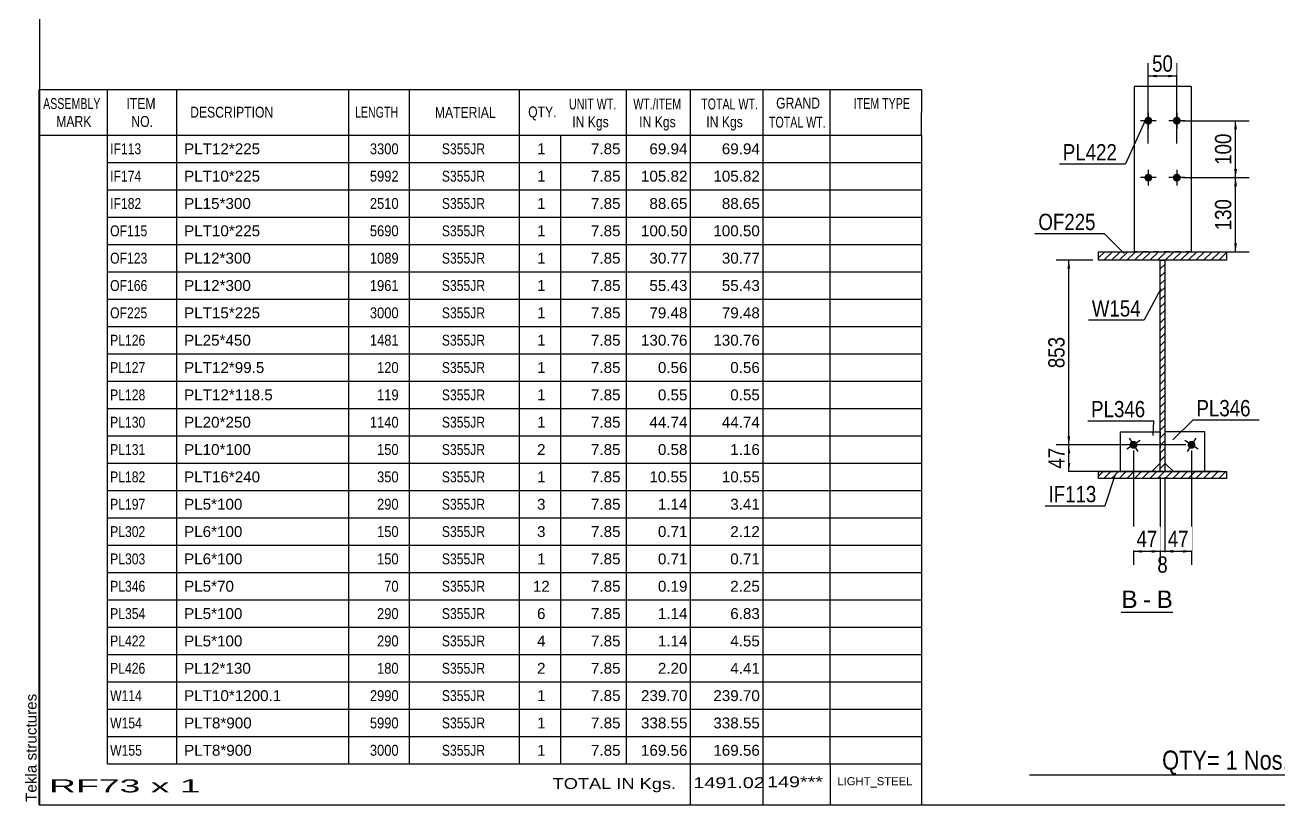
# Model space of a CAD drawing. Header units: millimetres. Extents: x -23 to 379, y -191 to 86.
# Drawn here: x -23.4 to 196.8, y -190.7 to -53.7 of the extents above; entities that cross this region are included whole.
import ezdxf

# ---------------------------------------------------------------- set-up
doc = ezdxf.new("R2010")
doc.units = ezdxf.units.MM
doc.linetypes.add('DXK_LINE_DOT1', pattern=[1.8814, 0.9407, -0.9407])
doc.styles.add('Arial', font='ARIAL.TTF', dxfattribs={"height": 0.2})
doc.styles.add('Arial Narrow', font='ARIALN.TTF', dxfattribs={"height": 0.2})

# ---------------------------------------------------------------- blocks, each defined once
blk = doc.blocks.new('Unknown-623515289-1211')
at = {"color": 5, "linetype": 'Continuous'}
for p, q in [((-20.85, 86.38), (-20.85, -190.62)), ((-20.85, -190.62), (379.15, -190.62))]:
    blk.add_line(p, q, dxfattribs=at)
at = {"color": 174, "linetype": 'Continuous', "style": 'Arial'}
blk.add_text('Tekla structures', height=1.9102, rotation=90, dxfattribs=at).set_placement((-21.35, -190.12))
blk = doc.blocks.new('Unknown-623515289-16 - 2744')
at = {"color": 7, "linetype": 'Continuous'}
blk.add_line((169.16, -156.83), (178.19, -156.83), dxfattribs=at)
at = {"color": 0, "linetype": 'Continuous'}
blk.add_wipeout([(172.01, -156.08), (172.01, -152.88), (169.16, -152.88), (169.16, -156.08)], dxfattribs=at)
at = {"color": 96, "linetype": 'Continuous', "style": 'Arial'}
blk.add_text('B', height=3.06, dxfattribs=at).set_placement((169.16, -156.08))
at = {"color": 0, "linetype": 'Continuous'}
blk.add_wipeout([(174.39, -156.08), (174.39, -152.88), (172.97, -152.88), (172.97, -156.08)], dxfattribs=at)
at = {"color": 96, "linetype": 'Continuous', "style": 'Arial'}
blk.add_text('-', height=3.06, dxfattribs=at).set_placement((172.97, -156.08))
at = {"color": 0, "linetype": 'Continuous'}
blk.add_wipeout([(178.19, -156.08), (178.19, -152.88), (175.35, -152.88), (175.35, -156.08)], dxfattribs=at)
at = {"color": 96, "linetype": 'Continuous', "style": 'Arial'}
blk.add_text('B', height=3.06, dxfattribs=at).set_placement((175.35, -156.08))
blk = doc.blocks.new('Part-623515289-2821 - 2744')
at = {"color": 2, "linetype": 'Continuous'}
for p, q in [((183.8, -125.13), (176.8, -125.13)), ((183.8, -132.13), (183.8, -125.13)), ((176.8, -130.63), (178.3, -132.13))]:
    blk.add_line(p, q, dxfattribs=at)
at = {"color": 7, "linetype": 'DXK_LINE_DOT1'}
for p, q in [((176.8, -125.13), (176.8, -130.63)), ((183.8, -132.13), (178.3, -132.13))]:
    blk.add_line(p, q, dxfattribs=at)
blk = doc.blocks.new('Bolt-623515289-2766 - 2744')
at = {"linetype": 'Continuous'}
blk.add_hatch(color=3, dxfattribs=at).paths.add_polyline_path([(182.09, -127.8, -1), (180.9, -127.06, -1)])
at = {"color": 3, "linetype": 'Continuous'}
for p, q in [((182.68, -128.17), (180.31, -126.69)), ((182.24, -126.24), (180.75, -128.62))]:
    blk.add_line(p, q, dxfattribs=at)
blk = doc.blocks.new('Part-623515289-2791 - 2744')
at = {"linetype": 'Continuous'}
h = blk.add_hatch(dxfattribs=at)
h.set_pattern_fill('', scale=0.3, style=0, pattern_type=0)
h.set_pattern_definition([(45, (176.7968, -132.1315), (-0.67352, 0.67352), [])])
h.paths.add_polyline_path([(176, -132.13), (176.8, -132.13), (176.8, -95.03), (176, -95.03)])
at = {"color": 2, "linetype": 'Continuous'}
for p, q in [((176, -110.03), (176, -95.03)), ((176, -95.03), (176.8, -95.03)), ((176.8, -95.03), (176.8, -110.03)), ((176, -132.13), (176, -110.13)), ((176.8, -110.13), (176.8, -132.13)), ((176.8, -132.13), (176, -132.13))]:
    blk.add_line(p, q, dxfattribs=at)
blk = doc.blocks.new('Bolt-623515289-2767 - 2744')
at = {"linetype": 'Continuous'}
blk.add_hatch(color=3, dxfattribs=at).paths.add_polyline_path([(171.89, -127.06, -1), (170.7, -127.8, -1)])
at = {"color": 3, "linetype": 'Continuous'}
for p, q in [((172.48, -126.69), (170.11, -128.17)), ((170.55, -126.24), (172.04, -128.62))]:
    blk.add_line(p, q, dxfattribs=at)
blk = doc.blocks.new('Part-623515289-2843 - 2744')
at = {"linetype": 'Continuous'}
h = blk.add_hatch(dxfattribs=at)
h.set_pattern_fill('', scale=0.3, style=0, pattern_type=0)
h.set_pattern_definition([(45, (187.6468, -133.3315), (-0.67352, 0.67352), [])])
h.paths.add_polyline_path([(165.15, -133.33), (187.65, -133.33), (187.65, -132.13), (165.15, -132.13)])
at = {"color": 2, "linetype": 'Continuous'}
for p, q in [((165.15, -133.33), (165.15, -132.13)), ((165.15, -132.13), (187.65, -132.13)), ((187.65, -133.33), (165.15, -133.33)), ((187.65, -132.13), (187.65, -133.33))]:
    blk.add_line(p, q, dxfattribs=at)
blk = doc.blocks.new('Bolt-623515289-2780 - 2744')
at = {"linetype": 'Continuous'}
for points in [[(174.6, -70.53, -1), (173.2, -70.53, -1)], [(179.6, -70.53, -1), (178.2, -70.53, -1)], [(174.6, -80.53, -1), (173.2, -80.53, -1)], [(179.6, -80.53, -1), (178.2, -80.53, -1)]]:
    blk.add_hatch(color=3, dxfattribs=at).paths.add_polyline_path(points)
at = {"color": 3, "linetype": 'Continuous'}
for p, q in [((173.9, -69.13), (173.9, -71.93)), ((178.9, -69.13), (178.9, -71.93)), ((175.3, -70.53), (172.5, -70.53)), ((180.3, -70.53), (177.5, -70.53)), ((173.9, -79.13), (173.9, -81.93)), ((178.9, -79.13), (178.9, -81.93)), ((175.3, -80.53), (172.5, -80.53)), ((180.3, -80.53), (177.5, -80.53))]:
    blk.add_line(p, q, dxfattribs=at)
blk = doc.blocks.new('Part-623515289-2826 - 2744')
at = {"color": 2, "linetype": 'Continuous'}
for p, q in [((169, -132.13), (169, -125.13)), ((169, -125.13), (176, -125.13)), ((176, -130.63), (174.5, -132.13))]:
    blk.add_line(p, q, dxfattribs=at)
at = {"color": 7, "linetype": 'DXK_LINE_DOT1'}
for p, q in [((176, -125.13), (176, -130.63)), ((174.5, -132.13), (169, -132.13))]:
    blk.add_line(p, q, dxfattribs=at)
blk = doc.blocks.new('Part-623515289-2833 - 2744')
at = {"linetype": 'Continuous'}
h = blk.add_hatch(dxfattribs=at)
h.set_pattern_fill('', scale=0.3, style=0, pattern_type=0)
h.set_pattern_definition([(45, (187.6468, -95.0315), (-0.67352, 0.67352), [])])
h.paths.add_polyline_path([(165.15, -95.03), (187.65, -95.03), (187.65, -93.53), (165.15, -93.53)])
at = {"color": 2, "linetype": 'Continuous'}
for p, q in [((165.15, -95.03), (165.15, -93.53)), ((165.15, -93.53), (187.65, -93.53)), ((187.65, -93.53), (187.65, -95.03)), ((187.65, -95.03), (165.15, -95.03))]:
    blk.add_line(p, q, dxfattribs=at)
blk = doc.blocks.new('Part-623515289-2860 - 2744')
at = {"color": 2, "linetype": 'Continuous'}
for p, q in [((181.4, -64.53), (171.4, -64.53)), ((171.4, -64.53), (171.4, -93.53)), ((181.4, -64.53), (181.4, -93.53))]:
    blk.add_line(p, q, dxfattribs=at)
at = {"color": 7, "linetype": 'DXK_LINE_DOT1'}
blk.add_line((181.4, -93.53), (171.4, -93.53), dxfattribs=at)
blk = doc.blocks.new('StraightDimension-623515289-12384 - 2744')
at = {"linetype": 'Continuous'}
for points in [[(188.97, -82.03), (189.22, -80.53), (189.47, -82.03)], [(189.47, -92.03), (189.22, -93.53), (188.97, -92.03)]]:
    blk.add_hatch(color=7, dxfattribs=at).paths.add_polyline_path(points)
at = {"color": 7, "linetype": 'Continuous'}
for p, q in [((179.9, -80.53), (191.62, -80.53)), ((189.22, -93.53), (189.22, -80.53)), ((166.15, -93.53), (191.62, -93.53))]:
    blk.add_line(p, q, dxfattribs=at)
at = {"color": 0}
blk.add_wipeout([(189.07, -83.69), (184.87, -83.69), (184.87, -90.37), (189.07, -90.37)], dxfattribs=at)
at = {"color": 3, "style": 'Arial Narrow'}
blk.add_text('130', height=2.863, rotation=90.0002, dxfattribs=at).set_placement((188.47, -89.77))
blk = doc.blocks.new('StraightDimension-623515289-8947 - 2744')
at = {"linetype": 'Continuous'}
for points in [[(159.69, -128.93), (159.94, -127.43), (160.19, -128.93)], [(160.19, -130.63), (159.94, -132.13), (159.69, -130.63)]]:
    blk.add_hatch(color=7, dxfattribs=at).paths.add_polyline_path(points)
at = {"color": 7, "linetype": 'Continuous'}
for p, q in [((180.5, -127.43), (157.69, -127.43)), ((159.94, -132.13), (159.94, -127.43)), ((186.65, -132.13), (157.69, -132.13))]:
    blk.add_line(p, q, dxfattribs=at)
at = {"color": 0}
blk.add_wipeout([(159.79, -127.35), (155.59, -127.35), (155.59, -132.21), (159.79, -132.21)], dxfattribs=at)
at = {"color": 3, "style": 'Arial Narrow'}
blk.add_text('47', height=2.863, rotation=90.0002, dxfattribs=at).set_placement((159.19, -131.61))
blk = doc.blocks.new('StraightDimension-623515289-8924 - 2744')
at = {"linetype": 'Continuous'}
for points in [[(178.3, -146.38), (176.8, -146.13), (178.3, -145.88)], [(180, -145.88), (181.5, -146.13), (180, -146.38)]]:
    blk.add_hatch(color=7, dxfattribs=at).paths.add_polyline_path(points)
at = {"color": 7, "linetype": 'Continuous'}
for p, q in [((181.5, -128.43), (181.5, -148.53)), ((176.8, -133.13), (176.8, -148.53)), ((176.8, -146.13), (181.5, -146.13))]:
    blk.add_line(p, q, dxfattribs=at)
at = {"color": 0}
blk.add_wipeout([(181.57, -145.98), (181.57, -141.78), (176.72, -141.78), (176.72, -145.98)], dxfattribs=at)
at = {"color": 3, "style": 'Arial Narrow'}
blk.add_text('47', height=2.863, dxfattribs=at).set_placement((177.32, -145.38))
blk = doc.blocks.new('StraightDimension-623515289-8925 - 2744')
at = {"linetype": 'Continuous'}
for points in [[(174.5, -145.88), (176, -146.13), (174.5, -146.38)], [(178.3, -146.38), (176.8, -146.13), (178.3, -145.88)]]:
    blk.add_hatch(color=7, dxfattribs=at).paths.add_polyline_path(points)
at = {"color": 7, "linetype": 'Continuous'}
for p, q in [((176, -133.13), (176, -148.38)), ((176.8, -133.13), (176.8, -148.38)), ((176, -146.13), (176.8, -146.13))]:
    blk.add_line(p, q, dxfattribs=at)
at = {"color": 0}
blk.add_wipeout([(177.91, -150.48), (177.91, -146.28), (174.88, -146.28), (174.88, -150.48)], dxfattribs=at)
at = {"color": 3, "style": 'Arial Narrow'}
blk.add_text('8', height=2.86, dxfattribs=at).set_placement((175.48, -149.88))
blk = doc.blocks.new('StraightDimension-623515289-8926 - 2744')
at = {"linetype": 'Continuous'}
for points in [[(172.8, -146.38), (171.3, -146.13), (172.8, -145.88)], [(174.5, -145.88), (176, -146.13), (174.5, -146.38)]]:
    blk.add_hatch(color=7, dxfattribs=at).paths.add_polyline_path(points)
at = {"color": 7, "linetype": 'Continuous'}
for p, q in [((171.3, -128.43), (171.3, -148.53)), ((176, -133.13), (176, -148.53)), ((171.3, -146.13), (176, -146.13))]:
    blk.add_line(p, q, dxfattribs=at)
at = {"color": 0}
blk.add_wipeout([(176.07, -145.98), (176.07, -141.78), (171.22, -141.78), (171.22, -145.98)], dxfattribs=at)
at = {"color": 3, "style": 'Arial Narrow'}
blk.add_text('47', height=2.863, dxfattribs=at).set_placement((171.82, -145.38))
blk = doc.blocks.new('StraightDimension-623515289-8946 - 2744')
at = {"linetype": 'Continuous'}
for points in [[(159.69, -96.53), (159.94, -95.03), (160.19, -96.53)], [(160.19, -125.93), (159.94, -127.43), (159.69, -125.93)]]:
    blk.add_hatch(color=7, dxfattribs=at).paths.add_polyline_path(points)
at = {"color": 7, "linetype": 'Continuous'}
for p, q in [((164.15, -95.03), (157.69, -95.03)), ((159.94, -127.43), (159.94, -95.03)), ((180.5, -127.43), (157.69, -127.43))]:
    blk.add_line(p, q, dxfattribs=at)
at = {"color": 0}
blk.add_wipeout([(159.79, -107.89), (155.59, -107.89), (155.59, -114.57), (159.79, -114.57)], dxfattribs=at)
at = {"color": 3, "style": 'Arial Narrow'}
blk.add_text('853', height=2.863, rotation=90.0002, dxfattribs=at).set_placement((159.19, -113.97))
blk = doc.blocks.new('StraightDimension-623515289-8994 - 2744')
at = {"linetype": 'Continuous'}
for points in [[(175.4, -62.92), (173.9, -62.67), (175.4, -62.42)], [(177.4, -62.42), (178.9, -62.67), (177.4, -62.92)]]:
    blk.add_hatch(color=7, dxfattribs=at).paths.add_polyline_path(points)
at = {"color": 7, "linetype": 'Continuous'}
for p, q in [((173.9, -74.53), (173.9, -60.42)), ((178.9, -74.53), (178.9, -60.42)), ((173.9, -62.67), (178.9, -62.67))]:
    blk.add_line(p, q, dxfattribs=at)
at = {"color": 0}
blk.add_wipeout([(178.82, -62.52), (178.82, -58.32), (173.97, -58.32), (173.97, -62.52)], dxfattribs=at)
at = {"color": 3, "style": 'Arial Narrow'}
blk.add_text('50', height=2.863, dxfattribs=at).set_placement((174.57, -61.92))
blk = doc.blocks.new('StraightDimension-623515289-12383 - 2744')
at = {"linetype": 'Continuous'}
for points in [[(188.97, -72.03), (189.22, -70.53), (189.47, -72.03)], [(189.47, -79.03), (189.22, -80.53), (188.97, -79.03)]]:
    blk.add_hatch(color=7, dxfattribs=at).paths.add_polyline_path(points)
at = {"color": 7, "linetype": 'Continuous'}
for p, q in [((179.9, -70.53), (191.62, -70.53)), ((189.22, -80.53), (189.22, -70.53)), ((179.9, -80.53), (191.62, -80.53))]:
    blk.add_line(p, q, dxfattribs=at)
at = {"color": 0}
blk.add_wipeout([(189.07, -72.19), (184.87, -72.19), (184.87, -78.87), (189.07, -78.87)], dxfattribs=at)
at = {"color": 3, "style": 'Arial Narrow'}
blk.add_text('100', height=2.863, rotation=90.0002, dxfattribs=at).set_placement((188.47, -78.27))
blk = doc.blocks.new('CBS_BOM-623515289-13682')
at = {"color": 7, "linetype": 'Continuous'}
for p, q in [((-20.89, -73.05), (-20.89, -65.05)), ((-20.88, -65.05), (134.04, -65.05)), ((-8.89, -73.05), (-8.89, -65.05)), ((3.3, -73.05), (3.3, -65.05)), ((33.47, -73.05), (33.47, -65.05)), ((44.15, -73.05), (44.15, -65.05)), ((63.46, -73.05), (63.46, -65.05)), ((82.27, -73.05), (82.27, -65.05)), ((93.48, -73.05), (93.48, -65.05)), ((106.26, -73.05), (106.26, -65.05)), ((118.01, -73.05), (118.01, -65.05)), ((134.04, -65.06), (134.03, -73.04)), ((-20.89, -73.05), (134.04, -73.05)), ((-20.89, -77.85), (-20.89, -73.05)), ((-8.89, -77.85), (-8.89, -73.05)), ((3.3, -77.85), (3.3, -73.05)), ((33.47, -77.85), (33.47, -73.05)), ((44.15, -77.85), (44.15, -73.05)), ((63.46, -77.85), (63.46, -73.05)), ((70.73, -77.85), (70.73, -73.05)), ((82.27, -77.85), (82.27, -73.05)), ((93.48, -77.85), (93.48, -73.05)), ((106.26, -77.85), (106.26, -73.05)), ((118.03, -77.85), (118.03, -73.05)), ((134.04, -73.06), (134.04, -77.85)), ((-20.89, -82.65), (-20.89, -77.85)), ((-8.89, -77.85), (134.04, -77.85)), ((-8.89, -82.65), (-8.89, -77.85)), ((3.3, -82.65), (3.3, -77.85)), ((33.47, -82.65), (33.47, -77.85)), ((44.15, -82.65), (44.15, -77.85)), ((63.46, -82.65), (63.46, -77.85)), ((70.73, -82.65), (70.73, -77.85)), ((82.27, -82.65), (82.27, -77.85)), ((93.48, -82.65), (93.48, -77.85)), ((106.26, -82.65), (106.26, -77.85)), ((118.03, -82.65), (118.03, -77.85)), ((134.04, -77.86), (134.04, -82.65)), ((-20.89, -87.45), (-20.89, -82.65)), ((-8.89, -82.65), (134.04, -82.65)), ((-8.89, -87.45), (-8.89, -82.65)), ((3.3, -87.45), (3.3, -82.65)), ((33.47, -87.45), (33.47, -82.65)), ((44.15, -87.45), (44.15, -82.65)), ((63.46, -87.45), (63.46, -82.65)), ((70.73, -87.45), (70.73, -82.65)), ((82.27, -87.45), (82.27, -82.65)), ((93.48, -87.45), (93.48, -82.65)), ((106.26, -87.45), (106.26, -82.65)), ((118.03, -87.45), (118.03, -82.65)), ((134.04, -82.66), (134.04, -87.45)), ((-20.89, -92.25), (-20.89, -87.45)), ((-8.89, -87.45), (134.04, -87.45)), ((-8.89, -92.25), (-8.89, -87.45)), ((3.3, -92.25), (3.3, -87.45)), ((33.47, -92.25), (33.47, -87.45)), ((44.15, -92.25), (44.15, -87.45)), ((63.46, -92.25), (63.46, -87.45)), ((70.73, -92.25), (70.73, -87.45)), ((82.27, -92.25), (82.27, -87.45)), ((93.48, -92.25), (93.48, -87.45)), ((106.26, -92.25), (106.26, -87.45)), ((118.03, -92.25), (118.03, -87.45)), ((134.04, -87.46), (134.04, -92.25)), ((-20.89, -97.05), (-20.89, -92.25)), ((-8.89, -92.25), (134.04, -92.25)), ((-8.89, -97.05), (-8.89, -92.25)), ((3.3, -97.05), (3.3, -92.25)), ((33.47, -97.05), (33.47, -92.25)), ((44.15, -97.05), (44.15, -92.25)), ((63.46, -97.05), (63.46, -92.25)), ((70.73, -97.05), (70.73, -92.25)), ((82.27, -97.05), (82.27, -92.25)), ((93.48, -97.05), (93.48, -92.25)), ((106.26, -97.05), (106.26, -92.25)), ((118.03, -97.05), (118.03, -92.25)), ((134.04, -92.26), (134.04, -97.05)), ((-20.89, -101.85), (-20.89, -97.05)), ((-8.89, -97.05), (134.04, -97.05)), ((-8.89, -101.85), (-8.89, -97.05)), ((3.3, -101.85), (3.3, -97.05)), ((33.47, -101.85), (33.47, -97.05)), ((44.15, -101.85), (44.15, -97.05)), ((63.46, -101.85), (63.46, -97.05)), ((70.73, -101.85), (70.73, -97.05)), ((82.27, -101.85), (82.27, -97.05)), ((93.48, -101.85), (93.48, -97.05)), ((106.26, -101.85), (106.26, -97.05)), ((118.03, -101.85), (118.03, -97.05)), ((134.04, -97.06), (134.04, -101.85)), ((-20.89, -106.65), (-20.89, -101.85)), ((-8.89, -101.85), (134.04, -101.85)), ((-8.89, -106.65), (-8.89, -101.85)), ((3.3, -106.65), (3.3, -101.85)), ((33.47, -106.65), (33.47, -101.85)), ((44.15, -106.65), (44.15, -101.85)), ((63.46, -106.65), (63.46, -101.85)), ((70.73, -106.65), (70.73, -101.85)), ((82.27, -106.65), (82.27, -101.85)), ((93.48, -106.65), (93.48, -101.85)), ((106.26, -106.65), (106.26, -101.85)), ((118.03, -106.65), (118.03, -101.85)), ((134.04, -101.86), (134.04, -106.65)), ((-20.89, -111.45), (-20.89, -106.65)), ((-8.89, -106.65), (134.04, -106.65)), ((-8.89, -111.45), (-8.89, -106.65)), ((3.3, -111.45), (3.3, -106.65)), ((33.47, -111.45), (33.47, -106.65)), ((44.15, -111.45), (44.15, -106.65)), ((63.46, -111.45), (63.46, -106.65)), ((70.73, -111.45), (70.73, -106.65)), ((82.27, -111.45), (82.27, -106.65)), ((93.48, -111.45), (93.48, -106.65)), ((106.26, -111.45), (106.26, -106.65)), ((118.03, -111.45), (118.03, -106.65)), ((134.04, -106.66), (134.04, -111.45)), ((-20.89, -116.25), (-20.89, -111.45)), ((-8.89, -111.45), (134.04, -111.45)), ((-8.89, -116.25), (-8.89, -111.45)), ((3.3, -116.25), (3.3, -111.45)), ((33.47, -116.25), (33.47, -111.45)), ((44.15, -116.25), (44.15, -111.45)), ((63.46, -116.25), (63.46, -111.45)), ((70.73, -116.25), (70.73, -111.45)), ((82.27, -116.25), (82.27, -111.45)), ((93.48, -116.25), (93.48, -111.45)), ((106.26, -116.25), (106.26, -111.45)), ((118.03, -116.25), (118.03, -111.45)), ((134.04, -111.46), (134.04, -116.25)), ((-20.89, -121.05), (-20.89, -116.25)), ((-8.89, -116.25), (134.04, -116.25)), ((-8.89, -121.05), (-8.89, -116.25)), ((3.3, -121.05), (3.3, -116.25)), ((33.47, -121.05), (33.47, -116.25)), ((44.15, -121.05), (44.15, -116.25)), ((63.46, -121.05), (63.46, -116.25)), ((70.73, -121.05), (70.73, -116.25)), ((82.27, -121.05), (82.27, -116.25)), ((93.48, -121.05), (93.48, -116.25)), ((106.26, -121.05), (106.26, -116.25)), ((118.03, -121.05), (118.03, -116.25)), ((134.04, -116.26), (134.04, -121.05)), ((-20.89, -125.85), (-20.89, -121.05)), ((-8.89, -121.05), (134.04, -121.05)), ((-8.89, -125.85), (-8.89, -121.05)), ((3.3, -125.85), (3.3, -121.05)), ((33.47, -125.85), (33.47, -121.05)), ((44.15, -125.85), (44.15, -121.05)), ((63.46, -125.85), (63.46, -121.05)), ((70.73, -125.85), (70.73, -121.05)), ((82.27, -125.85), (82.27, -121.05)), ((93.48, -125.85), (93.48, -121.05)), ((106.26, -125.85), (106.26, -121.05)), ((118.03, -125.85), (118.03, -121.05)), ((134.04, -121.06), (134.04, -125.85)), ((-20.89, -130.65), (-20.89, -125.85)), ((-8.89, -125.85), (134.04, -125.85)), ((-8.89, -130.65), (-8.89, -125.85)), ((3.3, -130.65), (3.3, -125.85)), ((33.47, -130.65), (33.47, -125.85)), ((44.15, -130.65), (44.15, -125.85)), ((63.46, -130.65), (63.46, -125.85)), ((70.73, -130.65), (70.73, -125.85)), ((82.27, -130.65), (82.27, -125.85)), ((93.48, -130.65), (93.48, -125.85)), ((106.26, -130.65), (106.26, -125.85)), ((118.03, -130.65), (118.03, -125.85)), ((134.04, -125.86), (134.04, -130.65)), ((-20.89, -135.45), (-20.89, -130.65)), ((-8.89, -130.65), (134.04, -130.65)), ((-8.89, -135.45), (-8.89, -130.65)), ((3.3, -135.45), (3.3, -130.65)), ((33.47, -135.45), (33.47, -130.65)), ((44.15, -135.45), (44.15, -130.65)), ((63.46, -135.45), (63.46, -130.65)), ((70.73, -135.45), (70.73, -130.65)), ((82.27, -135.45), (82.27, -130.65)), ((93.48, -135.45), (93.48, -130.65)), ((106.26, -135.45), (106.26, -130.65)), ((118.03, -135.45), (118.03, -130.65)), ((134.04, -130.66), (134.04, -135.45)), ((-20.89, -140.25), (-20.89, -135.45)), ((-8.89, -135.45), (134.04, -135.45)), ((-8.89, -140.25), (-8.89, -135.45)), ((3.3, -140.25), (3.3, -135.45)), ((33.47, -140.25), (33.47, -135.45)), ((44.15, -140.25), (44.15, -135.45)), ((63.46, -140.25), (63.46, -135.45)), ((70.73, -140.25), (70.73, -135.45)), ((82.27, -140.25), (82.27, -135.45)), ((93.48, -140.25), (93.48, -135.45)), ((106.26, -140.25), (106.26, -135.45)), ((118.03, -140.25), (118.03, -135.45)), ((134.04, -135.46), (134.04, -140.25)), ((-20.89, -145.05), (-20.89, -140.25)), ((-8.89, -140.25), (134.04, -140.25)), ((-8.89, -145.05), (-8.89, -140.25)), ((3.3, -145.05), (3.3, -140.25)), ((33.47, -145.05), (33.47, -140.25)), ((44.15, -145.05), (44.15, -140.25)), ((63.46, -145.05), (63.46, -140.25)), ((70.73, -145.05), (70.73, -140.25)), ((82.27, -145.05), (82.27, -140.25)), ((93.48, -145.05), (93.48, -140.25)), ((106.26, -145.05), (106.26, -140.25)), ((118.03, -145.05), (118.03, -140.25)), ((134.04, -140.26), (134.04, -145.05)), ((-20.89, -149.85), (-20.89, -145.05)), ((-8.89, -145.05), (134.04, -145.05)), ((-8.89, -149.85), (-8.89, -145.05)), ((3.3, -149.85), (3.3, -145.05)), ((33.47, -149.85), (33.47, -145.05)), ((44.15, -149.85), (44.15, -145.05)), ((63.46, -149.85), (63.46, -145.05)), ((70.73, -149.85), (70.73, -145.05)), ((82.27, -149.85), (82.27, -145.05)), ((93.48, -149.85), (93.48, -145.05)), ((106.26, -149.85), (106.26, -145.05)), ((118.03, -149.85), (118.03, -145.05)), ((134.04, -145.06), (134.04, -149.85)), ((-20.89, -154.65), (-20.89, -149.85)), ((-8.89, -149.85), (134.04, -149.85)), ((-8.89, -154.65), (-8.89, -149.85)), ((3.3, -154.65), (3.3, -149.85)), ((33.47, -154.65), (33.47, -149.85)), ((44.15, -154.65), (44.15, -149.85)), ((63.46, -154.65), (63.46, -149.85)), ((70.73, -154.65), (70.73, -149.85)), ((82.27, -154.65), (82.27, -149.85)), ((93.48, -154.65), (93.48, -149.85)), ((106.26, -154.65), (106.26, -149.85)), ((118.03, -154.65), (118.03, -149.85)), ((134.04, -149.86), (134.04, -154.65)), ((-20.89, -159.45), (-20.89, -154.65)), ((-8.89, -154.65), (134.04, -154.65)), ((-8.89, -159.45), (-8.89, -154.65)), ((3.3, -159.45), (3.3, -154.65)), ((33.47, -159.45), (33.47, -154.65)), ((44.15, -159.45), (44.15, -154.65)), ((63.46, -159.45), (63.46, -154.65)), ((70.73, -159.45), (70.73, -154.65)), ((82.27, -159.45), (82.27, -154.65)), ((93.48, -159.45), (93.48, -154.65)), ((106.26, -159.45), (106.26, -154.65)), ((118.03, -159.45), (118.03, -154.65)), ((134.04, -154.66), (134.04, -159.45)), ((-20.89, -164.25), (-20.89, -159.45)), ((-8.89, -159.45), (134.04, -159.45)), ((-8.89, -164.25), (-8.89, -159.45)), ((3.3, -164.25), (3.3, -159.45)), ((33.47, -164.25), (33.47, -159.45)), ((44.15, -164.25), (44.15, -159.45)), ((63.46, -164.25), (63.46, -159.45)), ((70.73, -164.25), (70.73, -159.45)), ((82.27, -164.25), (82.27, -159.45)), ((93.48, -164.25), (93.48, -159.45)), ((106.26, -164.25), (106.26, -159.45)), ((118.03, -164.25), (118.03, -159.45)), ((134.04, -159.46), (134.04, -164.25)), ((-20.89, -169.05), (-20.89, -164.25)), ((-8.89, -164.25), (134.04, -164.25)), ((-8.89, -169.05), (-8.89, -164.25)), ((3.3, -169.05), (3.3, -164.25)), ((33.47, -169.05), (33.47, -164.25)), ((44.15, -169.05), (44.15, -164.25)), ((63.46, -169.05), (63.46, -164.25)), ((70.73, -169.05), (70.73, -164.25)), ((82.27, -169.05), (82.27, -164.25)), ((93.48, -169.05), (93.48, -164.25)), ((106.26, -169.05), (106.26, -164.25)), ((118.03, -169.05), (118.03, -164.25)), ((134.04, -164.26), (134.04, -169.05)), ((-20.89, -173.85), (-20.89, -169.05)), ((-8.89, -169.05), (134.04, -169.05)), ((-8.89, -173.85), (-8.89, -169.05)), ((3.3, -173.85), (3.3, -169.05)), ((33.47, -173.85), (33.47, -169.05)), ((44.15, -173.85), (44.15, -169.05)), ((63.46, -173.85), (63.46, -169.05)), ((70.73, -173.85), (70.73, -169.05)), ((82.27, -173.85), (82.27, -169.05)), ((93.48, -173.85), (93.48, -169.05)), ((106.26, -173.85), (106.26, -169.05)), ((118.03, -173.85), (118.03, -169.05)), ((134.04, -169.06), (134.04, -173.85)), ((-20.89, -178.65), (-20.89, -173.85)), ((-8.89, -173.85), (134.04, -173.85)), ((-8.89, -178.65), (-8.89, -173.85)), ((3.3, -178.65), (3.3, -173.85)), ((33.47, -178.65), (33.47, -173.85)), ((44.15, -178.65), (44.15, -173.85)), ((63.46, -178.65), (63.46, -173.85)), ((70.73, -178.65), (70.73, -173.85)), ((82.27, -178.65), (82.27, -173.85)), ((93.48, -178.65), (93.48, -173.85)), ((106.26, -178.65), (106.26, -173.85)), ((118.03, -178.65), (118.03, -173.85)), ((134.04, -173.86), (134.04, -178.65)), ((-20.89, -183.45), (-20.89, -178.65)), ((-8.89, -178.65), (134.04, -178.65)), ((-8.89, -183.45), (-8.89, -178.65)), ((3.3, -183.45), (3.3, -178.65)), ((33.47, -183.45), (33.47, -178.65)), ((44.15, -183.45), (44.15, -178.65)), ((63.46, -183.45), (63.46, -178.65)), ((70.73, -183.45), (70.73, -178.65)), ((82.27, -183.45), (82.27, -178.65)), ((93.48, -183.45), (93.48, -178.65)), ((106.26, -183.45), (106.26, -178.65)), ((118.03, -183.45), (118.03, -178.65)), ((134.04, -178.66), (134.04, -183.45)), ((-20.89, -190.65), (-20.89, -183.47)), ((-8.89, -183.45), (134.04, -183.45)), ((93.48, -190.65), (93.48, -183.47)), ((106.26, -190.65), (106.26, -183.47)), ((118.07, -190.65), (118.07, -183.47)), ((134.04, -183.45), (134.04, -190.65)), ((-20.89, -190.65), (134.04, -190.65))]:
    blk.add_line(p, q, dxfattribs=at)
at = {"color": 3, "linetype": 'Continuous', "style": 'Arial'}
for s, height, width, p in [('ASSEMBLY', 1.91, 0.7, (-20.2, -68.48)), ('ITEM', 1.91, 0.8, (-5.56, -68.48)), ('DESCRIPTION', 1.9102, 0.8, (5.63, -69.99)), ('LENGTH', 1.91, 0.7, (34.57, -69.99)), ('MATERIAL', 1.91, 0.8, (48.6, -70.03)), ('QTY.', 1.91, 0.8, (64.99, -69.95)), ('UNIT WT.', 1.91, 0.7, (72.16, -68.55)), ('WT./ITEM', 1.91, 0.7, (83.45, -68.55)), ('TOTAL WT.', 1.91, 0.7, (95.38, -68.55)), ('GRAND', 1.91, 0.8, (108.54, -68.4)), ('ITEM TYPE', 1.91, 0.7, (122.17, -68.47)), ('MARK', 1.91, 0.8, (-17.89, -71.62)), ('NO.', 1.91, 0.8, (-4.7, -71.62)), ('IN Kgs', 1.91, 0.8, (72.73, -71.69)), ('IN Kgs', 1.91, 0.8, (84.49, -71.69)), ('IN Kgs', 1.91, 0.8, (96.28, -71.69)), ('TOTAL WT.', 1.91, 0.7, (107.28, -71.74))]:
    blk.add_text(s, height=height, dxfattribs=dict(at, width=width)).set_placement(p)
at = {"color": 7, "linetype": 'Continuous', "style": 'Arial'}
for s, width, p in [('IF113', 0.8, (-8.43, -76.42)), ('3300', 0.85, (37.19, -76.42)), ('S355JR', 0.8, (49.83, -76.42)), ('IF174', 0.8, (-8.43, -81.22)), ('5992', 0.85, (37.19, -81.22)), ('S355JR', 0.8, (49.83, -81.22)), ('IF182', 0.8, (-8.43, -86.02)), ('2510', 0.85, (37.19, -86.02)), ('S355JR', 0.8, (49.83, -86.02)), ('OF115', 0.8, (-8.43, -90.82)), ('5690', 0.85, (37.19, -90.82)), ('S355JR', 0.8, (49.83, -90.82)), ('OF123', 0.8, (-8.43, -95.62)), ('1089', 0.85, (37.19, -95.62)), ('S355JR', 0.8, (49.83, -95.62)), ('OF166', 0.8, (-8.43, -100.42)), ('1961', 0.85, (37.19, -100.42)), ('S355JR', 0.8, (49.83, -100.42)), ('OF225', 0.8, (-8.43, -105.22)), ('3000', 0.85, (37.19, -105.22)), ('S355JR', 0.8, (49.83, -105.22)), ('PL126', 0.8, (-8.43, -110.02)), ('1481', 0.85, (37.19, -110.02)), ('S355JR', 0.8, (49.83, -110.02)), ('PL127', 0.8, (-8.43, -114.82)), ('120', 0.85, (38.45, -114.82)), ('S355JR', 0.8, (49.83, -114.82)), ('PL128', 0.8, (-8.43, -119.62)), ('119', 0.85, (38.45, -119.62)), ('S355JR', 0.8, (49.83, -119.62)), ('PL130', 0.8, (-8.43, -124.42)), ('1140', 0.85, (37.19, -124.42)), ('S355JR', 0.8, (49.83, -124.42)), ('PL131', 0.8, (-8.43, -129.22)), ('150', 0.85, (38.45, -129.22)), ('S355JR', 0.8, (49.83, -129.22)), ('PL182', 0.8, (-8.43, -134.02)), ('350', 0.85, (38.45, -134.02)), ('S355JR', 0.8, (49.83, -134.02)), ('PL197', 0.8, (-8.43, -138.82)), ('290', 0.85, (38.45, -138.82)), ('S355JR', 0.8, (49.83, -138.82)), ('PL302', 0.8, (-8.43, -143.62)), ('150', 0.85, (38.45, -143.62)), ('S355JR', 0.8, (49.83, -143.62)), ('PL303', 0.8, (-8.43, -148.42)), ('150', 0.85, (38.45, -148.42)), ('S355JR', 0.8, (49.83, -148.42)), ('PL346', 0.8, (-8.43, -153.22)), ('70', 0.85, (39.71, -153.22)), ('S355JR', 0.8, (49.83, -153.22)), ('PL354', 0.8, (-8.43, -158.02)), ('290', 0.85, (38.45, -158.02)), ('S355JR', 0.8, (49.83, -158.02)), ('PL422', 0.8, (-8.43, -162.82)), ('290', 0.85, (38.45, -162.82)), ('S355JR', 0.8, (49.83, -162.82)), ('PL426', 0.8, (-8.43, -167.62)), ('180', 0.85, (38.45, -167.62)), ('S355JR', 0.8, (49.83, -167.62)), ('W114', 0.8, (-8.43, -172.42)), ('2990', 0.85, (37.19, -172.42)), ('S355JR', 0.8, (49.83, -172.42)), ('W154', 0.8, (-8.43, -177.22)), ('5990', 0.85, (37.19, -177.22)), ('S355JR', 0.8, (49.83, -177.22)), ('W155', 0.8, (-8.43, -182.02)), ('3000', 0.85, (37.19, -182.02)), ('S355JR', 0.8, (49.83, -182.02))]:
    blk.add_text(s, height=1.91, dxfattribs=dict(at, width=width)).set_placement(p)
for s, height, p in [('PLT12*225', 1.91, (4.56, -76.42)), ('1', 1.91, (66.55, -76.42)), ('7.85', 1.91, (76.02, -76.42)), ('69.94', 1.91, (86.28, -76.42)), ('69.94', 1.91, (99, -76.42)), ('PLT10*225', 1.91, (4.56, -81.22)), ('1', 1.91, (66.55, -81.22)), ('7.85', 1.91, (76.02, -81.22)), ('105.82', 1.91, (84.8, -81.22)), ('105.82', 1.91, (97.51, -81.22)), ('PL15*300', 1.91, (4.56, -86.02)), ('1', 1.91, (66.55, -86.02)), ('7.85', 1.91, (76.02, -86.02)), ('88.65', 1.91, (86.28, -86.02)), ('88.65', 1.91, (99, -86.02)), ('PLT10*225', 1.91, (4.56, -90.82)), ('1', 1.91, (66.55, -90.82)), ('7.85', 1.91, (76.02, -90.82)), ('100.50', 1.91, (84.8, -90.82)), ('100.50', 1.91, (97.51, -90.82)), ('PL12*300', 1.91, (4.56, -95.62)), ('1', 1.91, (66.55, -95.62)), ('7.85', 1.91, (76.02, -95.62)), ('30.77', 1.91, (86.28, -95.62)), ('30.77', 1.91, (99, -95.62)), ('PL12*300', 1.91, (4.56, -100.42)), ('1', 1.91, (66.55, -100.42)), ('7.85', 1.91, (76.02, -100.42)), ('55.43', 1.91, (86.28, -100.42)), ('55.43', 1.91, (99, -100.42)), ('PLT15*225', 1.91, (4.56, -105.22)), ('1', 1.91, (66.55, -105.22)), ('7.85', 1.91, (76.02, -105.22)), ('79.48', 1.91, (86.28, -105.22)), ('79.48', 1.91, (99, -105.22)), ('PL25*450', 1.91, (4.56, -110.02)), ('1', 1.91, (66.55, -110.02)), ('7.85', 1.91, (76.02, -110.02)), ('130.76', 1.91, (84.8, -110.02)), ('130.76', 1.91, (97.51, -110.02)), ('PLT12*99.5', 1.91, (4.56, -114.82)), ('1', 1.91, (66.55, -114.82)), ('7.85', 1.91, (76.02, -114.82)), ('0.56', 1.91, (87.77, -114.82)), ('0.56', 1.91, (100.48, -114.82)), ('PLT12*118.5', 1.9102, (4.56, -119.62)), ('1', 1.91, (66.55, -119.62)), ('7.85', 1.91, (76.02, -119.62)), ('0.55', 1.91, (87.77, -119.62)), ('0.55', 1.91, (100.48, -119.62)), ('PL20*250', 1.91, (4.56, -124.42)), ('1', 1.91, (66.55, -124.42)), ('7.85', 1.91, (76.02, -124.42)), ('44.74', 1.91, (86.28, -124.42)), ('44.74', 1.91, (99, -124.42)), ('PL10*100', 1.91, (4.56, -129.22)), ('2', 1.91, (66.55, -129.22)), ('7.85', 1.91, (76.02, -129.22)), ('0.58', 1.91, (87.77, -129.22)), ('1.16', 1.91, (100.48, -129.22)), ('PLT16*240', 1.91, (4.56, -134.02)), ('1', 1.91, (66.55, -134.02)), ('7.85', 1.91, (76.02, -134.02)), ('10.55', 1.91, (86.28, -134.02)), ('10.55', 1.91, (99, -134.02)), ('PL5*100', 1.91, (4.56, -138.82)), ('3', 1.91, (66.55, -138.82)), ('7.85', 1.91, (76.02, -138.82)), ('1.14', 1.91, (87.77, -138.82)), ('3.41', 1.91, (100.48, -138.82)), ('PL6*100', 1.91, (4.56, -143.62)), ('3', 1.91, (66.55, -143.62)), ('7.85', 1.91, (76.02, -143.62)), ('0.71', 1.91, (87.77, -143.62)), ('2.12', 1.91, (100.48, -143.62)), ('PL6*100', 1.91, (4.56, -148.42)), ('1', 1.91, (66.55, -148.42)), ('7.85', 1.91, (76.02, -148.42)), ('0.71', 1.91, (87.77, -148.42)), ('0.71', 1.91, (100.48, -148.42)), ('PL5*70', 1.91, (4.56, -153.22)), ('12', 1.91, (65.81, -153.22)), ('7.85', 1.91, (76.02, -153.22)), ('0.19', 1.91, (87.77, -153.22)), ('2.25', 1.91, (100.48, -153.22)), ('PL5*100', 1.91, (4.56, -158.02)), ('6', 1.91, (66.55, -158.02)), ('7.85', 1.91, (76.02, -158.02)), ('1.14', 1.91, (87.77, -158.02)), ('6.83', 1.91, (100.48, -158.02)), ('PL5*100', 1.91, (4.56, -162.82)), ('4', 1.91, (66.55, -162.82)), ('7.85', 1.91, (76.02, -162.82)), ('1.14', 1.91, (87.77, -162.82)), ('4.55', 1.91, (100.48, -162.82)), ('PL12*130', 1.91, (4.56, -167.62)), ('2', 1.91, (66.55, -167.62)), ('7.85', 1.91, (76.02, -167.62)), ('2.20', 1.91, (87.77, -167.62)), ('4.41', 1.91, (100.48, -167.62)), ('PLT10*1200.1', 1.9102, (4.56, -172.42)), ('1', 1.91, (66.55, -172.42)), ('7.85', 1.91, (76.02, -172.42)), ('239.70', 1.91, (84.8, -172.42)), ('239.70', 1.91, (97.51, -172.42)), ('PLT8*900', 1.91, (4.56, -177.22)), ('1', 1.91, (66.55, -177.22)), ('7.85', 1.91, (76.02, -177.22)), ('338.55', 1.91, (84.8, -177.22)), ('338.55', 1.91, (97.51, -177.22)), ('PLT8*900', 1.91, (4.56, -182.02)), ('1', 1.91, (66.55, -182.02)), ('7.85', 1.91, (76.02, -182.02)), ('169.56', 1.91, (84.8, -182.02)), ('169.56', 1.91, (97.51, -182.02))]:
    blk.add_text(s, height=height, dxfattribs=at).set_placement(p)
at = {"color": 6, "linetype": 'Continuous', "style": 'Arial'}
for s, height, width, p in [('RF73 x 1', 2.292, 2.05, (-19.17, -188.46)), ('TOTAL IN Kgs.', 1.9102, 1.2, (69.27, -187.86)), ('1491.02', 1.91, 1.3, (94, -187.71)), ('149***', 1.91, 1.3, (106.94, -187.55))]:
    blk.add_text(s, height=height, dxfattribs=dict(at, width=width)).set_placement(p)
blk.add_text('LIGHT_STEEL', height=1.4135, dxfattribs=at).set_placement((119.29, -187.2))
blk = doc.blocks.new('CBS_CALLOFF-623515289-13683')
at = {"color": 7, "linetype": 'Continuous'}
blk.add_line((153.02, -185.35), (269.26, -185.37), dxfattribs=at)
at = {"color": 3, "linetype": 'Continuous', "style": 'Arial Narrow'}
blk.add_text('QTY= 1 Nos.      RAFTER     MKD : RF73', height=3.3405, dxfattribs=at).set_placement((176.32, -184.46))
blk = doc.blocks.new('Mark-623515289-2817 - 2744')
at = {"color": 0}
blk.add_wipeout([(191.87, -122.43), (191.87, -119.43), (182.36, -119.43), (182.36, -122.43)], dxfattribs=at)
blk.add_wipeout([(191.87, -122.43), (191.87, -119.43), (182.36, -119.43), (182.36, -122.43)], dxfattribs=at)
at = {"color": 7, "linetype": 'Continuous'}
for p, q in [((178.23, -126.56), (181.76, -123.03)), ((181.76, -123.03), (193.37, -123.03))]:
    blk.add_line(p, q, dxfattribs=at)
at = {"color": 3, "style": 'Arial Narrow'}
blk.add_text('PL346', height=2.863, dxfattribs=at).set_placement((182.36, -122.43))
blk = doc.blocks.new('Mark-623515289-2787 - 2744')
at = {"color": 0}
blk.add_wipeout([(172.57, -104.91), (172.57, -101.91), (163.98, -101.91), (163.98, -104.91)], dxfattribs=at)
blk.add_wipeout([(172.57, -104.91), (172.57, -101.91), (163.98, -101.91), (163.98, -104.91)], dxfattribs=at)
at = {"color": 7, "linetype": 'Continuous'}
for p in [(176.08, -100.06), (163.38, -105.51)]:
    blk.add_line(p, (173.17, -105.51), dxfattribs=at)
at = {"color": 3, "style": 'Arial Narrow'}
blk.add_text('W154', height=2.863, dxfattribs=at).set_placement((163.98, -104.91))
blk = doc.blocks.new('Mark-623515289-2822 - 2744')
at = {"color": 7, "linetype": 'Continuous'}
blk.add_line((174.73, -125.8), (174.86, -123.2), dxfattribs=at)
at = {"color": 0}
blk.add_wipeout([(173.36, -122.6), (173.36, -119.6), (163.86, -119.6), (163.86, -122.6)], dxfattribs=at)
blk.add_wipeout([(173.36, -122.6), (173.36, -119.6), (163.86, -119.6), (163.86, -122.6)], dxfattribs=at)
at = {"color": 7, "linetype": 'Continuous'}
blk.add_line((163.26, -123.2), (174.86, -123.2), dxfattribs=at)
at = {"color": 3, "style": 'Arial Narrow'}
blk.add_text('PL346', height=2.863, dxfattribs=at).set_placement((163.86, -122.6))
blk = doc.blocks.new('Mark-623515289-2829 - 2744')
at = {"color": 7, "linetype": 'Continuous'}
blk.add_line((169.68, -93.86), (166.14, -90.33), dxfattribs=at)
at = {"color": 0}
blk.add_wipeout([(164.64, -89.73), (164.64, -86.73), (154.59, -86.73), (154.59, -89.73)], dxfattribs=at)
blk.add_wipeout([(164.64, -89.73), (164.64, -86.73), (154.59, -86.73), (154.59, -89.73)], dxfattribs=at)
at = {"color": 7, "linetype": 'Continuous'}
blk.add_line((153.99, -90.33), (166.14, -90.33), dxfattribs=at)
at = {"color": 3, "style": 'Arial Narrow'}
blk.add_text('OF225', height=2.863, dxfattribs=at).set_placement((154.59, -89.73))
blk = doc.blocks.new('Mark-623515289-2839 - 2744')
at = {"color": 7, "linetype": 'Continuous'}
blk.add_line((168, -132.79), (166.28, -138.12), dxfattribs=at)
at = {"color": 0}
blk.add_wipeout([(164.78, -137.52), (164.78, -134.52), (156.37, -134.52), (156.37, -137.52)], dxfattribs=at)
blk.add_wipeout([(164.78, -137.52), (164.78, -134.52), (156.37, -134.52), (156.37, -137.52)], dxfattribs=at)
at = {"color": 7, "linetype": 'Continuous'}
blk.add_line((155.77, -138.12), (166.28, -138.12), dxfattribs=at)
at = {"color": 3, "style": 'Arial Narrow'}
blk.add_text('IF113', height=2.863, dxfattribs=at).set_placement((156.37, -137.52))
blk = doc.blocks.new('Mark-623515289-2856 - 2744')
at = {"color": 7, "linetype": 'Continuous'}
blk.add_line((173.43, -70.36), (169.89, -78.1), dxfattribs=at)
at = {"color": 0}
blk.add_wipeout([(168.39, -77.5), (168.39, -74.5), (158.89, -74.5), (158.89, -77.5)], dxfattribs=at)
blk.add_wipeout([(168.39, -77.5), (168.39, -74.5), (158.89, -74.5), (158.89, -77.5)], dxfattribs=at)
at = {"color": 7, "linetype": 'Continuous'}
blk.add_line((158.29, -78.1), (169.89, -78.1), dxfattribs=at)
at = {"color": 3, "style": 'Arial Narrow'}
blk.add_text('PL422', height=2.863, dxfattribs=at).set_placement((158.89, -77.5))

msp = doc.modelspace()

# ---------------------------------------------------------------- block references
for name in ['Unknown-623515289-1211', 'CBS_BOM-623515289-13682', 'Part-623515289-2860 - 2744', 'Bolt-623515289-2780 - 2744', 'Part-623515289-2833 - 2744', 'Part-623515289-2791 - 2744', 'Part-623515289-2826 - 2744', 'Part-623515289-2821 - 2744', 'Bolt-623515289-2767 - 2744', 'Bolt-623515289-2766 - 2744', 'Part-623515289-2843 - 2744', 'CBS_CALLOFF-623515289-13683']:
    msp.add_blockref(name, (0, 0))

# ---------------------------------------------------------------- next in the draw order: block references
for name in ['StraightDimension-623515289-8994 - 2744', 'StraightDimension-623515289-12384 - 2744', 'StraightDimension-623515289-8947 - 2744', 'Unknown-623515289-16 - 2744']:
    msp.add_blockref(name, (0, 0))

# ---------------------------------------------------------------- next in the draw order: block references
for name in ['Mark-623515289-2856 - 2744', 'StraightDimension-623515289-12383 - 2744', 'Mark-623515289-2829 - 2744', 'StraightDimension-623515289-8924 - 2744', 'Mark-623515289-2839 - 2744']:
    msp.add_blockref(name, (0, 0))

# ---------------------------------------------------------------- next in the draw order: block references
msp.add_blockref('StraightDimension-623515289-8925 - 2744', (0, 0))

# ---------------------------------------------------------------- next in the draw order: block references
msp.add_blockref('StraightDimension-623515289-8926 - 2744', (0, 0))

# ---------------------------------------------------------------- next in the draw order: block references
msp.add_blockref('StraightDimension-623515289-8946 - 2744', (0, 0))

# ---------------------------------------------------------------- next in the draw order: block references
for name in ['Mark-623515289-2787 - 2744', 'Mark-623515289-2822 - 2744', 'Mark-623515289-2817 - 2744']:
    msp.add_blockref(name, (0, 0))

doc.saveas('drawing.dxf')
